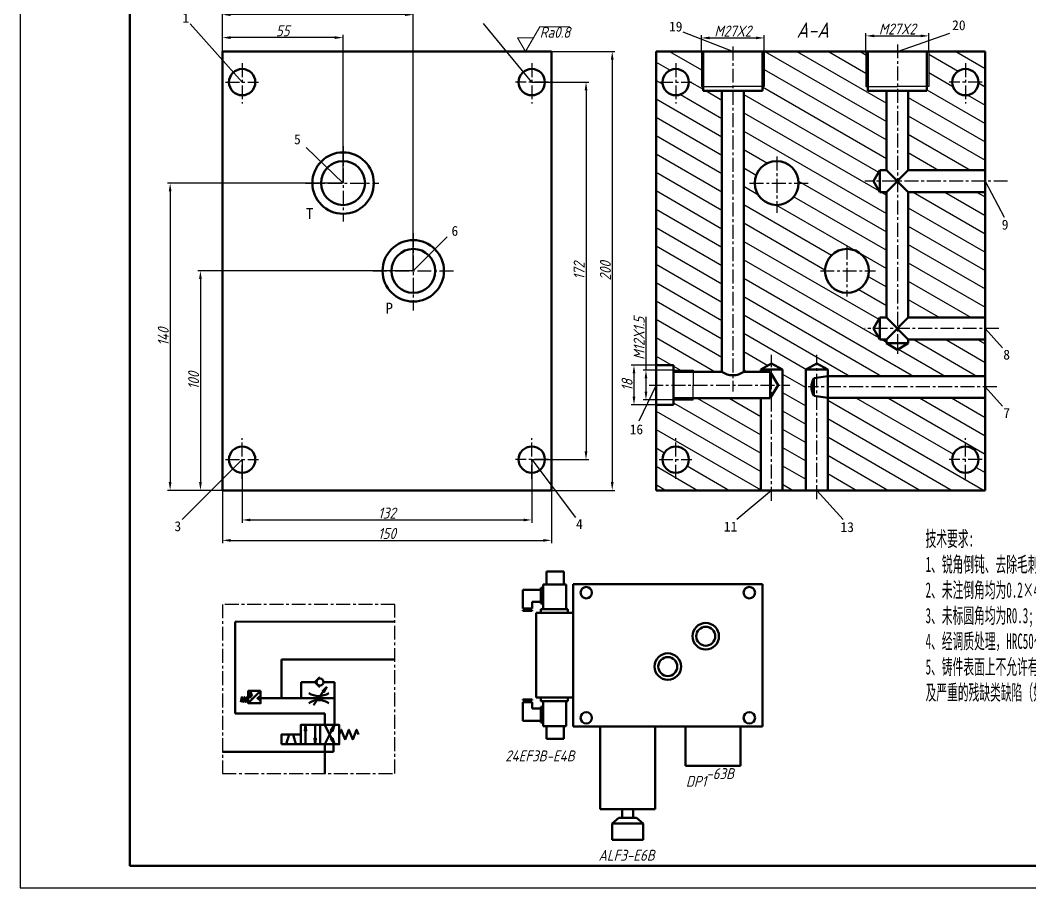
# Model space of a CAD drawing. Header units: millimetres. Extents: x 96 to 936, y 221 to 815.
# Drawn here: x 96.4 to 556.5, y 221.2 to 616.5 of the extents above; entities that cross this region are included whole.
import ezdxf

# ---------------------------------------------------------------- set-up
doc = ezdxf.new("R2010")
doc.units = ezdxf.units.MM
doc.header["$PDSIZE"] = -1
doc.linetypes.add('CENTER', pattern=[10.16, 6.35, -1.27, 1.27, -1.27])
doc.linetypes.add('DASHED', pattern=[19.05, 12.7, -6.35])
doc.layers.add('中心线', color=1, linetype='CENTER')
doc.layers.add('标注', color=7, linetype='Continuous')
for name, color, linetype, lineweight in [('标题栏', 7, 'Continuous', 20), ('粗实线', 7, 'Continuous', 50), ('细实线', 7, 'Continuous', 30)]:
    doc.layers.add(name, color=color, linetype=linetype, lineweight=lineweight)
doc.styles.add('字母数字', font='gbeitc.shx', dxfattribs={"height": 5, "bigfont": '@extfont2.shx'})
doc.styles.add('文字大', font='hyswlongfangsong.ttf', dxfattribs={"width": 0.7, "height": 7})
doc.dimstyles.new('GB', dxfattribs={"dimtxt": 5, "dimasz": 3.75, "dimexe": 1.25, "dimexo": 0, "dimtad": 1, "dimdsep": 46, "dimtxsty": '字母数字', "dimcen": 2.5, "dimadec": 0, "dimazin": 0, "dimtp": 0.15, "dimtfac": 0.5, "dimtmove": 1, "dimatfit": 3, "dimfxl": 1, "dimarcsym": 0})

# ---------------------------------------------------------------- blocks, each defined once
blk = doc.blocks.new('*D28')
at = {"layer": 'Defpoints', "color": 0, "transparency": 16777216}
for p in [(275.55, 502.3), (178.54, 402.3), (188.55, 402.3)]:
    blk.add_point(p, dxfattribs=at)
at = {"layer": '标注', "color": 0, "lineweight": -2, "transparency": 16777216}
for p, q in [((275.55, 502.3), (177.29, 502.3)), ((178.54, 498.55), (178.54, 406.05)), ((188.55, 402.3), (177.29, 402.3))]:
    blk.add_line(p, q, dxfattribs=at)
at = {"layer": '标注', "color": 0, "transparency": 16777216}
for points in [[(177.92, 498.55), (179.17, 498.55), (178.54, 502.3)], [(177.92, 406.05), (179.17, 406.05), (178.54, 402.3)]]:
    blk.add_solid(points, dxfattribs=at)
at = {"layer": '标注', "color": 0, "transparency": 16777216, "insert": (175.42, 452.3), "char_height": 5, "attachment_point": 5, "rotation": 90, "style": '字母数字'}
blk.add_mtext('100', dxfattribs=at)
blk = doc.blocks.new('*D29')
at = {"layer": 'Defpoints', "color": 0, "transparency": 16777216}
for p in [(243.55, 542.3), (164.73, 402.3), (243.55, 402.3)]:
    blk.add_point(p, dxfattribs=at)
at = {"layer": '标注', "color": 0, "lineweight": -2, "transparency": 16777216}
for p, q in [((243.55, 542.3), (163.48, 542.3)), ((164.73, 538.55), (164.73, 406.05)), ((243.55, 402.3), (163.48, 402.3))]:
    blk.add_line(p, q, dxfattribs=at)
at = {"layer": '标注', "color": 0, "transparency": 16777216}
for points in [[(164.11, 538.55), (165.36, 538.55), (164.73, 542.3)], [(164.11, 406.05), (165.36, 406.05), (164.73, 402.3)]]:
    blk.add_solid(points, dxfattribs=at)
at = {"layer": '标注', "color": 0, "transparency": 16777216, "insert": (161.61, 472.3), "char_height": 5, "attachment_point": 5, "rotation": 90, "style": '字母数字'}
blk.add_mtext('140', dxfattribs=at)
blk = doc.blocks.new('*D30')
at = {"layer": 'Defpoints', "color": 0, "transparency": 16777216}
for p in [(188.55, 608.59), (188.55, 542.3), (243.55, 542.3)]:
    blk.add_point(p, dxfattribs=at)
at = {"layer": '标注', "color": 0, "lineweight": -2, "transparency": 16777216}
for p, q in [((188.55, 542.3), (188.55, 609.84)), ((239.8, 608.59), (192.3, 608.59)), ((243.55, 542.3), (243.55, 609.84))]:
    blk.add_line(p, q, dxfattribs=at)
at = {"layer": '标注', "color": 0, "transparency": 16777216}
for points in [[(192.3, 609.22), (192.3, 607.97), (188.55, 608.59)], [(239.8, 609.22), (239.8, 607.97), (243.55, 608.59)]]:
    blk.add_solid(points, dxfattribs=at)
at = {"layer": '标注', "color": 0, "transparency": 16777216, "insert": (216.05, 611.72), "char_height": 5, "attachment_point": 5, "style": '字母数字'}
blk.add_mtext('55', dxfattribs=at)
blk = doc.blocks.new('*D31')
at = {"layer": 'Defpoints', "color": 0, "transparency": 16777216}
for p in [(188.55, 619.05), (188.55, 502.3), (275.55, 502.3)]:
    blk.add_point(p, dxfattribs=at)
at = {"layer": '标注', "color": 0, "lineweight": -2, "transparency": 16777216}
for p, q in [((188.55, 502.3), (188.55, 620.3)), ((271.8, 619.05), (192.3, 619.05)), ((275.55, 502.3), (275.55, 620.3))]:
    blk.add_line(p, q, dxfattribs=at)
at = {"layer": '标注', "color": 0, "transparency": 16777216}
for points in [[(192.3, 619.67), (192.3, 618.42), (188.55, 619.05)], [(271.8, 619.67), (271.8, 618.42), (275.55, 619.05)]]:
    blk.add_solid(points, dxfattribs=at)
at = {"layer": '标注', "color": 0, "transparency": 16777216, "insert": (232.05, 622.17), "char_height": 5, "attachment_point": 5, "style": '字母数字'}
blk.add_mtext('87', dxfattribs=at)
blk = doc.blocks.new('*D32')
at = {"layer": 'Defpoints', "color": 0, "transparency": 16777216}
for p in [(329.55, 588.3), (329.55, 416.3), (354.28, 416.3)]:
    blk.add_point(p, dxfattribs=at)
at = {"layer": '标注', "color": 0, "lineweight": -2, "transparency": 16777216}
for p, q in [((329.55, 588.3), (355.53, 588.3)), ((354.28, 584.55), (354.28, 420.05)), ((329.55, 416.3), (355.53, 416.3))]:
    blk.add_line(p, q, dxfattribs=at)
at = {"layer": '标注', "color": 0, "transparency": 16777216}
for points in [[(353.66, 584.55), (354.91, 584.55), (354.28, 588.3)], [(353.66, 420.05), (354.91, 420.05), (354.28, 416.3)]]:
    blk.add_solid(points, dxfattribs=at)
at = {"layer": '标注', "color": 0, "transparency": 16777216, "insert": (351.16, 502.3), "char_height": 5, "attachment_point": 5, "rotation": 90, "style": '字母数字'}
blk.add_mtext('172', dxfattribs=at)
blk = doc.blocks.new('*D33')
at = {"layer": 'Defpoints', "color": 0, "transparency": 16777216}
for p in [(197.55, 416.3), (329.55, 416.3), (329.55, 388.82)]:
    blk.add_point(p, dxfattribs=at)
at = {"layer": '标注', "color": 0, "lineweight": -2, "transparency": 16777216}
for p, q in [((197.55, 416.3), (197.55, 387.57)), ((329.55, 416.3), (329.55, 387.57)), ((201.3, 388.82), (325.8, 388.82))]:
    blk.add_line(p, q, dxfattribs=at)
at = {"layer": '标注', "color": 0, "transparency": 16777216}
for points in [[(201.3, 389.44), (201.3, 388.19), (197.55, 388.82)], [(325.8, 389.44), (325.8, 388.19), (329.55, 388.82)]]:
    blk.add_solid(points, dxfattribs=at)
at = {"layer": '标注', "color": 0, "transparency": 16777216, "insert": (263.55, 391.94), "char_height": 5, "attachment_point": 5, "style": '字母数字'}
blk.add_mtext('132', dxfattribs=at)
blk = doc.blocks.new('*D34')
at = {"layer": 'Defpoints', "color": 0, "transparency": 16777216}
for p in [(188.55, 402.3), (338.55, 402.3), (338.55, 379.52)]:
    blk.add_point(p, dxfattribs=at)
at = {"layer": '标注', "color": 0, "lineweight": -2, "transparency": 16777216}
for p, q in [((188.55, 402.3), (188.55, 378.27)), ((338.55, 402.3), (338.55, 378.27)), ((192.3, 379.52), (334.8, 379.52))]:
    blk.add_line(p, q, dxfattribs=at)
at = {"layer": '标注', "color": 0, "transparency": 16777216}
for points in [[(192.3, 380.14), (192.3, 378.89), (188.55, 379.52)], [(334.8, 380.14), (334.8, 378.89), (338.55, 379.52)]]:
    blk.add_solid(points, dxfattribs=at)
at = {"layer": '标注', "color": 0, "transparency": 16777216, "insert": (263.55, 382.64), "char_height": 5, "attachment_point": 5, "style": '字母数字'}
blk.add_mtext('150', dxfattribs=at)
blk = doc.blocks.new('*D35')
at = {"layer": 'Defpoints', "color": 0, "transparency": 16777216}
for p in [(338.55, 602.3), (338.55, 402.3), (366.23, 402.3)]:
    blk.add_point(p, dxfattribs=at)
at = {"layer": '标注', "color": 0, "lineweight": -2, "transparency": 16777216}
for p, q in [((338.55, 602.3), (367.48, 602.3)), ((366.23, 598.55), (366.23, 406.05)), ((338.55, 402.3), (367.48, 402.3))]:
    blk.add_line(p, q, dxfattribs=at)
at = {"layer": '标注', "color": 0, "transparency": 16777216}
for points in [[(365.61, 598.55), (366.86, 598.55), (366.23, 602.3)], [(365.61, 406.05), (366.86, 406.05), (366.23, 402.3)]]:
    blk.add_solid(points, dxfattribs=at)
at = {"layer": '标注', "color": 0, "transparency": 16777216, "insert": (363.11, 502.3), "char_height": 5, "attachment_point": 5, "rotation": 90, "style": '字母数字'}
blk.add_mtext('200', dxfattribs=at)
blk = doc.blocks.new('*D59')
at = {"layer": 'Defpoints', "color": 0, "transparency": 16777216}
for p in [(435.48, 608.44), (406.88, 602.3), (435.48, 602.3)]:
    blk.add_point(p, dxfattribs=at)
at = {"layer": '标注', "color": 0, "lineweight": -2, "transparency": 16777216}
for p, q in [((406.88, 602.3), (406.88, 609.69)), ((410.63, 608.44), (431.73, 608.44)), ((435.48, 602.3), (435.48, 609.69))]:
    blk.add_line(p, q, dxfattribs=at)
at = {"layer": '标注', "color": 0, "transparency": 16777216}
for points in [[(410.63, 609.07), (410.63, 607.82), (406.88, 608.44)], [(431.73, 609.07), (431.73, 607.82), (435.48, 608.44)]]:
    blk.add_solid(points, dxfattribs=at)
at = {"layer": '标注', "color": 0, "transparency": 16777216, "insert": (421.18, 611.57), "char_height": 5, "attachment_point": 5, "style": '字母数字'}
blk.add_mtext('M27X2', dxfattribs=at)
blk = doc.blocks.new('*D60')
at = {"layer": 'Defpoints', "color": 0, "transparency": 16777216}
for p in [(510.48, 609.39), (481.88, 602.3), (510.48, 602.3)]:
    blk.add_point(p, dxfattribs=at)
at = {"layer": '标注', "color": 0, "lineweight": -2, "transparency": 16777216}
for p, q in [((481.88, 602.3), (481.88, 610.64)), ((485.63, 609.39), (506.73, 609.39)), ((510.48, 602.3), (510.48, 610.64))]:
    blk.add_line(p, q, dxfattribs=at)
at = {"layer": '标注', "color": 0, "transparency": 16777216}
for points in [[(485.63, 610.01), (485.63, 608.76), (481.88, 609.39)], [(506.73, 610.01), (506.73, 608.76), (510.48, 609.39)]]:
    blk.add_solid(points, dxfattribs=at)
at = {"layer": '标注', "color": 0, "transparency": 16777216, "insert": (496.18, 612.51), "char_height": 5, "attachment_point": 5, "style": '字母数字'}
blk.add_mtext('M27X2', dxfattribs=at)
blk = doc.blocks.new('*D63')
at = {"layer": 'Defpoints', "color": 0, "transparency": 16777216}
for p in [(386.18, 459.3), (376.14, 441.3), (386.18, 441.3)]:
    blk.add_point(p, dxfattribs=at)
at = {"layer": '标注', "color": 0, "lineweight": -2, "transparency": 16777216}
for p, q in [((386.18, 459.3), (374.89, 459.3)), ((376.14, 455.55), (376.14, 445.05)), ((386.18, 441.3), (374.89, 441.3))]:
    blk.add_line(p, q, dxfattribs=at)
at = {"layer": '标注', "color": 0, "transparency": 16777216}
for points in [[(375.52, 455.55), (376.77, 455.55), (376.14, 459.3)], [(375.52, 445.05), (376.77, 445.05), (376.14, 441.3)]]:
    blk.add_solid(points, dxfattribs=at)
at = {"layer": '标注', "color": 0, "transparency": 16777216, "insert": (373.02, 450.3), "char_height": 5, "attachment_point": 5, "rotation": 90, "style": '字母数字'}
blk.add_mtext('18', dxfattribs=at)
blk = doc.blocks.new('*D64')
at = {"layer": 'Defpoints', "color": 0, "transparency": 16777216}
for p in [(394.19, 457.1), (381.6, 443.5), (394.19, 443.5)]:
    blk.add_point(p, dxfattribs=at)
at = {"layer": '标注', "color": 0, "lineweight": -2, "transparency": 16777216}
for p, q in [((381.6, 481.42), (381.6, 457.1)), ((394.19, 457.1), (380.35, 457.1)), ((381.6, 453.35), (381.6, 447.25)), ((394.19, 443.5), (380.35, 443.5))]:
    blk.add_line(p, q, dxfattribs=at)
at = {"layer": '标注', "color": 0, "transparency": 16777216}
for points in [[(380.98, 453.35), (382.23, 453.35), (381.6, 457.1)], [(380.98, 447.25), (382.23, 447.25), (381.6, 443.5)]]:
    blk.add_solid(points, dxfattribs=at)
at = {"layer": '标注', "color": 0, "transparency": 16777216, "insert": (378.48, 471.57), "char_height": 5, "attachment_point": 5, "rotation": 90, "style": '字母数字'}
blk.add_mtext('M12X1.5', dxfattribs=at)

msp = doc.modelspace()

# ---------------------------------------------------------------- hatches: boundary and pattern name
at = {"layer": '标注'}
h = msp.add_hatch(dxfattribs=at)
h.set_pattern_fill('实体填充', color=0, scale=58, angle=105)
h.set_pattern_definition([(150, (0, 0), (-3.625, -6.278684), [])])
h.paths.add_polyline_path([(416.182, 584.304), (407.682, 584.304), (407.682, 586.304), (406.882, 586.304), (406.882, 602.304), (386.182, 602.304), (386.182, 458.804), (394.182, 458.804), (394.182, 457.104), (403.191, 457.104), (403.189, 456.304), (416.182, 456.304)])
h.paths.add_polyline_path([(389.182, 588.304, -1), (401.182, 588.304, -1)], flags=16)
h.paths.add_polyline_path([(491.182, 538.204), (488.182, 538.204), (485.241, 543.204), (488.182, 548.204), (491.182, 548.204), (491.182, 584.304), (482.682, 584.304), (482.682, 586.304), (481.882, 586.304), (481.882, 602.304), (435.482, 602.304), (435.482, 586.304), (434.682, 586.304), (434.682, 584.304), (426.182, 584.304), (426.182, 456.304), (433.882, 456.304), (433.882, 457.304), (438.882, 460.106), (443.882, 457.304), (443.882, 402.304), (454.482, 402.304), (454.482, 457.304), (459.482, 460.106), (464.482, 457.304), (464.482, 454.404), (536.182, 454.404), (536.182, 471.004), (501.182, 471.004), (501.182, 469.304), (496.182, 466.305), (491.182, 469.304), (491.182, 471.004), (488.182, 471.004), (485.241, 476.004), (488.182, 481.004), (491.182, 481.004)])
h.paths.add_polyline_path([(431.182, 542.304, -1), (451.182, 542.304, -1)], flags=16)
h.paths.add_polyline_path([(463.182, 502.304, -1), (483.182, 502.304, -1)], flags=16)
h.paths.add_polyline_path([(536.182, 602.304), (510.482, 602.304), (510.482, 586.304), (509.682, 586.304), (509.682, 584.304), (501.182, 584.304), (501.182, 548.204), (536.182, 548.204)], flags=17)
h.paths.add_polyline_path([(521.182, 588.304, -1), (533.182, 588.304, -1)], flags=16)
h.paths.add_polyline_path([(536.182, 538.204), (501.182, 538.204), (501.182, 481.004), (536.182, 481.004)], flags=17)
h.paths.add_polyline_path([(536.182, 444.404), (464.482, 444.404), (464.482, 402.304), (536.182, 402.304)], flags=17)
h.paths.add_polyline_path([(521.182, 416.304, -1), (533.182, 416.304, -1)], flags=16)
h.paths.add_polyline_path([(433.882, 444.304), (403.189, 444.304), (403.191, 443.504), (394.182, 443.504), (394.182, 441.804), (386.182, 441.804), (386.182, 402.304), (433.882, 402.304)])
h.paths.add_polyline_path([(401.182, 416.304, -1), (389.182, 416.304, -1)], flags=16)
h.paths.add_polyline_path([(617.778, 534.304), (600.588, 534.304), (600.588, 533.504), (591.578, 533.504), (591.578, 531.804), (583.578, 531.804), (583.578, 458.804), (591.578, 458.804), (591.578, 457.104), (600.588, 457.104), (600.586, 456.304), (617.778, 456.304)], flags=17)
h.paths.add_polyline_path([(733.578, 602.304), (693.578, 602.304), (583.578, 602.304), (583.578, 548.804), (591.578, 548.804), (591.578, 547.104), (600.588, 547.104), (600.588, 546.304), (629.413, 546.304, -0.8128361), (648.578, 542.304, -0.618034), (632.578, 534.304), (627.778, 534.304), (627.778, 456.304), (668.578, 456.304), (668.578, 457.304), (673.578, 461.049), (678.578, 457.304), (678.578, 402.304), (733.578, 402.304), (733.578, 449.404)])
h.paths.add_polyline_path([(680.578, 502.304, -1), (660.578, 502.304, -1)], flags=16)
h.paths.add_polyline_path([(718.578, 588.304, -1), (730.578, 588.304, -1)], flags=16)
h.paths.add_polyline_path([(598.578, 588.304, -1), (586.578, 588.304, -1)], flags=16)
h.paths.add_polyline_path([(730.578, 416.304, -1), (718.578, 416.304, -1)], flags=16)
h.paths.add_polyline_path([(668.578, 444.304), (627.778, 444.304), (627.778, 402.304), (668.578, 402.304)], flags=17)
h.paths.add_polyline_path([(617.778, 444.304), (600.565, 444.304), (600.564, 443.504), (591.578, 443.504), (591.578, 441.804), (583.578, 441.804), (583.578, 402.304), (617.778, 402.304)], flags=17)
h.paths.add_polyline_path([(598.578, 416.304, -1), (586.578, 416.304, -1)], flags=16)
at = {"layer": '粗实线'}
h = msp.add_hatch(dxfattribs=at)
h.set_pattern_fill('实体填充', color=256, scale=1.5)
h.set_pattern_definition([(45, (-4657.30691, -2655.14633), (-0.1325825215, 0.1325825215), [])])
h.paths.add_polyline_path([(239.635, 295.404), (237.963, 292.944), (238.669, 292.59)])
h.paths.add_polyline_path([(239.635, 286.614), (238.669, 289.427), (237.963, 289.074)])
h.paths.add_polyline_path([(230.844, 286.614), (231.197, 289.251), (230.491, 289.251)])
h.paths.add_polyline_path([(226.449, 295.404), (226.095, 292.767), (226.802, 292.767)])

# ---------------------------------------------------------------- linework, layer by layer
at = {"color": 7, "linetype": 'Continuous', "lineweight": 15}
for p, q in [((188.553, 602.304), (188.553, 402.304)), ((188.553, 602.304), (188.553, 402.304)), ((338.553, 602.304), (188.553, 602.304)), ((338.553, 402.304), (338.553, 602.304)), ((386.182, 602.304), (386.182, 402.304)), ((386.182, 602.304), (386.182, 402.304)), ((536.182, 602.304), (386.182, 602.304)), ((536.182, 402.304), (536.182, 602.304)), ((188.553, 402.304), (338.553, 402.304)), ((386.182, 402.304), (536.182, 402.304))]:
    msp.add_line(p, q, dxfattribs=at)
at = {"layer": '中心线'}
for p, q in [((421.182, 604.579), (421.182, 447.34)), ((496.182, 605.525), (496.182, 464.218)), ((197.553, 596.995), (197.553, 578.556)), ((329.553, 596.995), (329.553, 578.556)), ((395.182, 596.995), (395.182, 578.556)), ((527.182, 596.995), (527.182, 578.556)), ((189.929, 588.304), (204.955, 588.304)), ((337.176, 588.304), (322.15, 588.304)), ((387.558, 588.304), (402.584, 588.304)), ((534.805, 588.304), (519.779, 588.304)), ((243.553, 559.132), (243.553, 524.763)), ((441.182, 554.384), (441.182, 528.731)), ((546.436, 543.204), (481.291, 543.204)), ((226.415, 542.304), (259.92, 542.304)), ((428.868, 542.304), (456.168, 542.304)), ((275.553, 519.448), (275.553, 484.194)), ((473.182, 513.867), (473.182, 490.561)), ((257.099, 502.304), (294.843, 502.304)), ((461.095, 502.304), (486.247, 502.304)), ((542.466, 476.004), (481.291, 476.004)), ((438.882, 397.541), (438.882, 464.116)), ((459.482, 398.322), (459.482, 464.116)), ((383.048, 450.304), (447.192, 450.304)), ((541.495, 449.404), (455.604, 449.404)), ((197.553, 407.613), (197.553, 426.052)), ((329.553, 407.613), (329.553, 426.052)), ((395.182, 407.613), (395.182, 426.052)), ((527.182, 407.613), (527.182, 426.052)), ((189.929, 416.304), (204.955, 416.304)), ((337.176, 416.304), (322.15, 416.304)), ((387.558, 416.304), (402.584, 416.304)), ((534.805, 416.304), (519.779, 416.304)), ((188.553, 350.347), (188.553, 273.32)), ((267.137, 350.347), (188.553, 350.347)), ((267.137, 273.32), (267.137, 350.347)), ((188.553, 273.32), (267.137, 273.32))]:
    msp.add_line(p, q, dxfattribs=at)
at = {"layer": '标注'}
for p, q in [((197.553, 588.304), (173.915, 614.811)), ((329.553, 588.304), (307.51, 614.986)), ((421.182, 602.304), (398.539, 611.065)), ((496.182, 602.304), (520.08, 610.559)), ((243.553, 542.304), (226.756, 558.527)), ((536.182, 543.204), (544.888, 526.801)), ((275.553, 502.304), (291.016, 517.878)), ((536.182, 476.004), (544.149, 467.216)), ((386.182, 450.304), (378.421, 433.9)), ((536.182, 449.404), (544.149, 440.616)), ((197.553, 416.304), (170.222, 389.077)), ((329.553, 416.304), (349.536, 389.9)), ((438.882, 402.304), (423.054, 388.997)), ((459.482, 402.304), (471.511, 389.02))]:
    msp.add_line(p, q, dxfattribs=at)
at = {"layer": '标题栏'}
for p, q in [((326.732, 602.304), (333.192, 613.493)), ((333.192, 613.493), (346.832, 613.493)), ((330.34, 608.554), (323.123, 608.554)), ((326.732, 602.304), (323.123, 608.554)), ((326.732, 602.304), (330.34, 608.554))]:
    msp.add_line(p, q, dxfattribs=at)
at = {"layer": '粗实线'}
for p, q in [((188.553, 602.304), (188.553, 402.304)), ((338.553, 602.304), (188.553, 602.304)), ((188.553, 602.304), (223.553, 602.304)), ((338.553, 602.304), (298.553, 602.304)), ((338.553, 402.304), (338.553, 602.304)), ((386.182, 602.304), (421.182, 602.304)), ((386.182, 602.304), (386.182, 402.304)), ((536.182, 602.304), (386.182, 602.304)), ((386.182, 602.304), (421.182, 602.304)), ((407.682, 584.304), (407.682, 602.304)), ((421.182, 602.304), (434.682, 602.304)), ((434.682, 602.304), (434.682, 584.304)), ((482.682, 584.304), (482.682, 602.304)), ((496.182, 602.304), (509.682, 602.304)), ((536.182, 602.304), (496.182, 602.304)), ((509.682, 602.304), (509.682, 584.304)), ((536.182, 402.304), (536.182, 602.304)), ((434.682, 584.304), (407.682, 584.304)), ((426.182, 584.304), (416.182, 584.304)), ((416.182, 584.304), (416.182, 456.304)), ((421.182, 584.304), (426.182, 584.304)), ((426.182, 584.304), (426.182, 456.304)), ((509.682, 584.304), (482.682, 584.304)), ((501.182, 584.304), (491.182, 584.304)), ((491.182, 584.304), (491.182, 548.204)), ((496.182, 584.304), (501.182, 584.304)), ((501.182, 584.304), (501.182, 548.204)), ((488.182, 548.204), (485.241, 543.204)), ((488.182, 548.204), (488.182, 538.204)), ((491.182, 548.204), (488.182, 548.204)), ((491.182, 548.204), (501.182, 538.204)), ((501.182, 548.204), (491.182, 538.204)), ((536.182, 548.204), (501.182, 548.204)), ((536.182, 543.204), (536.182, 548.204)), ((536.182, 548.204), (536.182, 538.204)), ((488.182, 538.204), (485.241, 543.204)), ((491.182, 538.204), (488.182, 538.204)), ((491.182, 538.204), (491.182, 481.004)), ((536.182, 538.204), (501.182, 538.204)), ((501.182, 538.204), (501.182, 481.004)), ((488.182, 481.004), (485.241, 476.004)), ((488.182, 481.004), (488.182, 471.004)), ((491.182, 481.004), (488.182, 481.004)), ((491.182, 481.004), (501.182, 471.004)), ((501.182, 481.004), (491.182, 471.004)), ((536.182, 481.004), (501.182, 481.004)), ((488.182, 471.004), (485.241, 476.004)), ((491.182, 471.004), (488.182, 471.004)), ((491.182, 471.004), (491.182, 469.304)), ((536.182, 471.004), (501.182, 471.004)), ((501.182, 471.004), (501.182, 469.304)), ((491.182, 469.304), (496.182, 466.305)), ((491.182, 469.304), (501.182, 469.304)), ((501.182, 469.304), (496.182, 466.305)), ((394.182, 459.304), (386.182, 459.304)), ((386.182, 450.304), (386.182, 458.804)), ((394.182, 459.304), (394.182, 441.304)), ((394.182, 450.304), (394.182, 456.304)), ((394.182, 456.304), (394.182, 444.304)), ((394.182, 456.304), (416.182, 456.304)), ((426.182, 456.304), (438.182, 456.304)), ((433.882, 457.304), (438.882, 460.106)), ((433.882, 457.304), (443.882, 457.304)), ((433.882, 456.304), (433.882, 457.304)), ((438.182, 456.304), (441.848, 450.304)), ((438.182, 456.304), (438.182, 444.304)), ((443.882, 457.304), (438.882, 460.106)), ((443.882, 402.304), (443.882, 457.304)), ((454.482, 457.304), (459.482, 460.106)), ((454.482, 402.304), (454.482, 457.304)), ((454.482, 457.304), (464.482, 457.304)), ((464.482, 457.304), (459.482, 460.106)), ((464.482, 402.304), (464.482, 457.304)), ((464.482, 454.404), (458.182, 453.427)), ((458.182, 453.427), (458.182, 445.38)), ((536.182, 454.404), (464.482, 454.404)), ((536.182, 449.404), (536.182, 454.404)), ((536.182, 454.404), (536.182, 444.404)), ((188.553, 402.304), (188.553, 450.304)), ((338.553, 402.304), (338.553, 449.404)), ((386.182, 402.304), (386.182, 450.304)), ((438.182, 444.304), (441.848, 450.304)), ((536.182, 402.304), (536.182, 449.404)), ((394.182, 444.304), (433.381, 444.304)), ((394.182, 444.304), (438.182, 444.304)), ((394.182, 444.304), (394.191, 443.504)), ((433.882, 402.304), (433.882, 444.304)), ((464.482, 444.404), (458.182, 445.38)), ((536.182, 444.404), (464.482, 444.404)), ((394.182, 441.304), (386.182, 441.304)), ((188.553, 402.304), (338.553, 402.304)), ((386.182, 402.304), (536.182, 402.304)), ((438.882, 402.304), (443.882, 402.304)), ((438.882, 402.304), (459.482, 402.304)), ((464.482, 402.304), (454.482, 402.304)), ((459.482, 402.304), (464.482, 402.304)), ((344.112, 365.284), (336.309, 365.284)), ((336.309, 365.284), (336.309, 359.466)), ((344.112, 359.466), (344.112, 365.284)), ((334.793, 348.137), (334.793, 359.466)), ((334.793, 359.466), (345.304, 359.466)), ((345.304, 359.466), (345.304, 348.137)), ((348.359, 359.584), (348.359, 294.784)), ((348.359, 359.584), (434.759, 359.584)), ((434.759, 359.584), (434.759, 294.784)), ((333.653, 357.037), (325.516, 357.037)), ((325.516, 357.037), (325.516, 348.548)), ((334.793, 357.827), (333.653, 357.827)), ((333.653, 357.827), (333.653, 350.769)), ((329.708, 348.548), (329.708, 351.51)), ((329.708, 351.51), (333.653, 351.51)), ((333.653, 350.769), (334.793, 350.769)), ((325.516, 348.548), (329.708, 348.548)), ((326.065, 347.73), (325.516, 347.73)), ((325.516, 347.73), (325.516, 347.411)), ((325.516, 347.411), (329.708, 347.411)), ((326.065, 348.548), (326.065, 347.73)), ((326.065, 347.73), (329.075, 347.73)), ((329.075, 347.73), (329.075, 348.548)), ((329.708, 347.73), (329.075, 347.73)), ((329.708, 347.411), (329.708, 347.73)), ((348.359, 346.485), (331.566, 346.485)), ((331.566, 346.485), (331.566, 327.184)), ((346.055, 348.137), (333.725, 348.137)), ((333.725, 348.137), (333.725, 346.485)), ((346.055, 348.137), (346.055, 346.485)), ((348.359, 346.485), (348.359, 307.882)), ((194.322, 342.436), (267.137, 342.538)), ((194.322, 300.641), (194.322, 342.436)), ((331.566, 307.882), (331.566, 327.184)), ((215.438, 307.552), (215.438, 325.184)), ((267.137, 325.184), (215.438, 325.184)), ((230.711, 314.952), (224.529, 314.952)), ((224.529, 314.952), (224.529, 307.552)), ((239.635, 314.952), (234.648, 314.952)), ((239.635, 307.268), (239.635, 314.952)), ((224.529, 307.552), (215.438, 307.552)), ((224.529, 307.552), (239.635, 307.552)), ((239.635, 295.404), (239.635, 307.268)), ((325.516, 306.637), (325.516, 306.956)), ((325.516, 306.956), (329.708, 306.956)), ((326.065, 306.637), (325.516, 306.637)), ((325.516, 297.33), (325.516, 305.819)), ((325.516, 305.819), (329.708, 305.819)), ((326.065, 305.819), (326.065, 306.637)), ((326.065, 306.637), (329.075, 306.637)), ((329.075, 306.637), (329.075, 305.819)), ((329.708, 306.637), (329.075, 306.637)), ((329.708, 306.956), (329.708, 306.637)), ((329.708, 305.819), (329.708, 302.857)), ((348.359, 307.882), (331.566, 307.882)), ((333.725, 306.23), (333.725, 307.882)), ((346.055, 306.23), (333.725, 306.23)), ((334.793, 306.23), (334.793, 294.901)), ((345.304, 294.901), (345.304, 306.23)), ((346.055, 306.23), (346.055, 307.882)), ((235.239, 300.631), (194.322, 300.631)), ((235.239, 295.404), (235.239, 300.631)), ((329.708, 302.857), (333.653, 302.857)), ((333.653, 296.54), (333.653, 303.598)), ((333.653, 303.598), (334.793, 303.598)), ((333.653, 297.33), (325.516, 297.33)), ((334.793, 296.54), (333.653, 296.54)), ((334.793, 294.901), (345.304, 294.901)), ((336.309, 289.083), (336.309, 294.901)), ((344.112, 294.901), (344.112, 289.083)), ((434.759, 294.784), (348.359, 294.784)), ((360.772, 294.784), (360.772, 257.034)), ((385.772, 294.784), (360.772, 294.784)), ((385.772, 257.034), (385.772, 294.784)), ((399.692, 294.784), (399.692, 276.784)), ((424.692, 294.784), (399.692, 294.784)), ((424.692, 276.784), (424.692, 294.784)), ((235.239, 273.32), (235.239, 286.614)), ((239.176, 283.108), (239.176, 286.614)), ((344.112, 289.083), (336.309, 289.083)), ((188.553, 283.108), (239.176, 283.108)), ((399.692, 276.784), (424.692, 276.784)), ((360.772, 257.034), (385.772, 257.034)), ((370.772, 253.034), (370.772, 257.034)), ((375.772, 257.034), (375.772, 253.034)), ((366.272, 250.534), (369.301, 253.034)), ((366.272, 243.034), (366.272, 250.534)), ((366.272, 250.534), (380.272, 250.534)), ((369.301, 253.034), (370.772, 253.034)), ((373.272, 253.034), (370.772, 253.034)), ((375.772, 253.034), (373.272, 253.034)), ((375.772, 253.034), (377.244, 253.034)), ((380.272, 250.534), (377.244, 253.034)), ((380.272, 250.534), (380.272, 243.034)), ((380.272, 243.034), (366.272, 243.034))]:
    msp.add_line(p, q, dxfattribs=at)
at = {"layer": '粗实线', "color": 7, "linetype": 'Continuous'}
for p, q in [((205.927, 310.927), (200.302, 305.302)), ((201.427, 310.927), (201.427, 310.168)), ((201.427, 309.83), (202.27, 308.733)), ((201.427, 307.552), (201.427, 308.311)), ((230.023, 304.491), (234.517, 310.613)), ((230.844, 295.404), (230.844, 289.251)), ((233.042, 295.404), (233.042, 286.614)), ((233.042, 295.404), (233.042, 286.614)), ((235.239, 295.404), (238.316, 289.251)), ((218.977, 291.009), (217.658, 286.614)), ((220.735, 291.009), (222.053, 286.614)), ((226.449, 292.767), (226.449, 286.614)), ((238.316, 292.767), (235.239, 286.614))]:
    msp.add_line(p, q, dxfattribs=at)
at = {"layer": '粗实线', "color": 7, "linetype": 'DASHED'}
msp.add_line((215.438, 307.552), (205.927, 307.552), dxfattribs=at)
at = {"layer": '粗实线'}
msp.add_lwpolyline([(146.406, 231.213), (926.406, 231.213), (926.406, 805.213), (146.406, 805.213)], close=True, dxfattribs=at)
at = {"layer": '粗实线', "color": 7, "linetype": 'Continuous'}
for points in [[(232.984, 317.225), (230.711, 314.952), (232.984, 312.679)], [(205.927, 308.677), (204.52, 307.552), (205.927, 306.427)], [(200.302, 305.865), (199.739, 308.115), (199.177, 305.865), (198.614, 308.115), (198.052, 305.865), (197.489, 308.115), (196.927, 305.865)], [(224.251, 295.404), (233.042, 295.404)], [(233.042, 286.614), (224.251, 286.614), (224.251, 295.404)], [(233.042, 295.404), (241.832, 295.404), (241.832, 286.614), (233.042, 286.614)], [(241.832, 291.009), (242.711, 293.207), (244.47, 288.811), (246.228, 293.207), (247.986, 288.811), (249.744, 293.207), (250.623, 291.009)]]:
    msp.add_lwpolyline(points, dxfattribs=at)
msp.add_lwpolyline([(231.434, 314.952, 1), (234.648, 314.952, 1)], format="xyb", close=True, dxfattribs=at)
for points in [[(205.927, 310.927), (200.302, 310.927), (200.302, 305.302), (205.927, 305.302)], [(236.137, 312.818), (234.813, 310.396), (234.222, 310.83)], [(224.251, 286.614), (233.042, 286.614), (233.042, 295.404), (224.251, 295.404)], [(226.449, 295.404), (226.095, 292.767), (226.802, 292.767)], [(233.042, 286.614), (241.832, 286.614), (241.832, 295.404), (233.042, 295.404)], [(239.635, 295.404), (237.963, 292.944), (238.669, 292.59)], [(215.46, 286.614), (224.251, 286.614), (224.251, 291.009), (215.46, 291.009)], [(230.844, 286.614), (231.197, 289.251), (230.491, 289.251)], [(239.635, 286.614), (238.669, 289.427), (237.963, 289.074)]]:
    msp.add_lwpolyline(points, close=True, dxfattribs=at)
at = {"layer": '粗实线'}
for centre, radius in [((197.553, 588.304), 6), ((329.553, 588.304), 6), ((395.182, 588.304), 6), ((527.182, 588.304), 6), ((243.553, 542.304), 14), ((243.553, 542.304), 10), ((441.182, 542.304), 10), ((275.553, 502.304), 14), ((275.553, 502.304), 10), ((473.182, 502.304), 10), ((197.553, 416.304), 6), ((329.553, 416.304), 6), ((395.182, 416.304), 6), ((527.182, 416.304), 6), ((354.407, 355.696), 2.592), ((428.711, 355.696), 2.592), ((408.839, 335.824), 6.048), ((408.839, 335.824), 4.32), ((391.559, 322), 6.048), ((391.559, 322), 4.32), ((354.407, 298.672), 2.592), ((428.711, 298.672), 2.592)]:
    msp.add_circle(centre, radius, dxfattribs=at)
at = {"layer": '粗实线', "color": 7, "linetype": 'Continuous', "lineweight": 15}
for centre in [(243.553, 542.304), (275.553, 502.304)]:
    msp.add_circle(centre, 10, dxfattribs=at)
at = {"layer": '粗实线'}
for centre, radius, start, end in [((421.182, 463.666), 8.899, 235.81658, 304.18342), ((464.345, 449.404), 7.361, 146.86254, 213.13746)]:
    msp.add_arc(centre, radius, start, end, dxfattribs=at)
at = {"layer": '粗实线', "color": 7, "linetype": 'Continuous'}
for centre, radius, start, end in [((201.427, 309.83), 0.337, 90, 270), ((201.427, 308.649), 0.337, 90, 270), ((201.427, 309.83), 0.337, 270, 90), ((201.427, 308.649), 0.337, 270, 90), ((232.442, 316.875), 8.284, 236.60151, 303.39849), ((232.442, 298.483), 8.284, 56.60151, 123.39849)]:
    msp.add_arc(centre, radius, start, end, dxfattribs=at)
at = {"layer": '细实线'}
for p, q in [((407.682, 602.304), (406.882, 602.304)), ((406.882, 602.304), (406.882, 586.304)), ((435.482, 602.304), (435.482, 586.304)), ((481.882, 602.304), (481.882, 586.304)), ((510.482, 602.304), (510.482, 586.304)), ((406.882, 586.304), (421.182, 586.304)), ((435.482, 586.304), (421.182, 586.304)), ((481.882, 586.304), (496.182, 586.304)), ((510.482, 586.304), (496.182, 586.304)), ((536.182, 476.004), (536.182, 471.004)), ((536.182, 471.004), (503.745, 471.004)), ((394.191, 457.104), (403.191, 457.104)), ((403.191, 457.104), (403.168, 450.304)), ((403.191, 443.504), (403.168, 450.304)), ((394.191, 443.504), (403.191, 443.504))]:
    msp.add_line(p, q, dxfattribs=at)
msp.add_lwpolyline([(96.398, 221.213), (936.398, 221.213), (936.398, 815.213), (96.398, 815.213)], close=True, dxfattribs=at)

# ---------------------------------------------------------------- texts
at = {"layer": '标注', "attachment_point": 1}
for s, width, insert, char_height in [('1', 9.52867, (170.387, 619.909), 4.5), ('19', 9.52867, (392.107, 615.885), 4.5), ('20', 9.52867, (521.157, 616.487), 4.5), ('5', 9.52867, (221.212, 564.516), 4.5), ('T', 11.08978, (226.61, 530.933), 5), ('9', 9.52867, (543.759, 525.625), 4.5), ('6', 9.52867, (292.977, 522.797), 4.5), ('P', 11.08978, (262.924, 487.815), 5), ('8', 9.52867, (544.457, 466.4), 4.5), ('7', 9.52867, (544.457, 439.8), 4.5), ('16', 9.52867, (374.182, 432.349), 4.5), ('3', 9.52867, (166.695, 388.213), 4.5), ('4', 9.52867, (349.756, 389.253), 4.5), ('11', 9.52867, (417.093, 388.052), 4.5), ('13', 9.52867, (470.267, 387.816), 4.5)]:
    msp.add_mtext_dynamic_manual_height_columns(s, width=width, gutter_width=17.5, heights=[0], dxfattribs=dict(at, insert=insert, char_height=char_height))
at = {"layer": '标注', "insert": (457.583, 615.519), "char_height": 7, "attachment_point": 2, "style": '字母数字'}
msp.add_mtext('{\\Fgbeitc,@extfont2|c134;A}-{\\Fgbeitc,@extfont2|c134;A}', dxfattribs=at)
at = {"layer": '标注', "char_height": 5, "width": 20.83911, "attachment_point": 1, "style": '字母数字'}
for s, insert in [('{\\Fgbeitc,@extfont2|c134;2}4EF3{\\Fgbeitc,@extfont2|c134;B}-E{\\Fgbeitc,@extfont2|c134;4}B', (317.467, 283.797)), ('DP{\\A1;\\S^ 1;-63B}', (399.796, 272.23)), ('A{\\Fgbeitc,@extfont2|c134;L}F{\\Fgbeitc,@extfont2|c134;3}-E6B', (359.957, 238.523))]:
    msp.add_mtext(s, dxfattribs=dict(at, insert=insert))
at = {"layer": '标题栏', "insert": (333.192, 613.493), "char_height": 5, "width": 11.00523, "attachment_point": 1, "style": '字母数字'}
msp.add_mtext('Ra{\\Fgbeitc,@extfont2|c134;0.8}', dxfattribs=at)
at = {"layer": '粗实线', "insert": (509.041, 383.762), "char_height": 7, "attachment_point": 1, "style": '文字大'}
msp.add_mtext_dynamic_manual_height_columns('技术要求:\\P1、锐角倒钝、去除毛刺飞边;\\P2、未注倒角均为0.2×45°;\\P3、未标圆角均为R0.3;\\P4、经调质处理，HRC50～55;\\P5、铸件表面上不允许有冷隔、裂纹、缩孔和穿透性缺陷\\P及严重的残缺类缺陷（如欠铸、机械损伤等）。', width=142.41397, gutter_width=15, heights=[0], dxfattribs=at)

# ---------------------------------------------------------------- dimensions: what is measured, and where the dimension line sits
at = {"layer": '标注'}
for base, p1, p2, picture, middle in [((188.553, 619.046), (275.553, 502.304), (188.553, 502.304), '*D31', (232.053, 622.171)), ((188.553, 608.593), (243.553, 542.304), (188.553, 542.304), '*D30', (216.053, 611.718)), ((329.553, 388.82), (197.553, 416.304), (329.553, 416.304), '*D33', (263.553, 391.945)), ((338.553, 379.517), (188.553, 402.304), (338.553, 402.304), '*D34', (263.553, 382.642))]:
    dim = msp.add_linear_dim(base=base, p1=p1, p2=p2, dimstyle='GB', dxfattribs=at)
    dim.commit()
    dim.dimension.update_dxf_attribs({"geometry": picture, "text_midpoint": middle})
for base, p1, p2, picture, middle in [((435.482, 608.44), (406.882, 602.304), (435.482, 602.304), '*D59', (421.182, 611.565)), ((510.482, 609.386), (481.882, 602.304), (510.482, 602.304), '*D60', (496.182, 612.511))]:
    dim = msp.add_linear_dim(base=base, p1=p1, p2=p2, text='M27X2', dimstyle='GB', dxfattribs=at)
    dim.commit()
    dim.dimension.update_dxf_attribs({"geometry": picture, "text_midpoint": middle})
for base, p1, p2, picture, middle in [((366.235, 402.304), (338.553, 602.304), (338.553, 402.304), '*D35', (363.11, 502.304)), ((354.285, 416.304), (329.553, 588.304), (329.553, 416.304), '*D32', (351.16, 502.304)), ((164.734, 402.304), (243.553, 542.304), (243.553, 402.304), '*D29', (161.609, 472.304)), ((178.543, 402.304), (275.553, 502.304), (188.553, 402.304), '*D28', (175.418, 452.304)), ((376.141, 441.304), (386.182, 459.304), (386.182, 441.304), '*D63', (373.016, 450.304))]:
    dim = msp.add_linear_dim(base=base, p1=p1, p2=p2, angle=90, dimstyle='GB', dxfattribs=at)
    dim.commit()
    dim.dimension.update_dxf_attribs({"geometry": picture, "text_midpoint": middle})
dim = msp.add_linear_dim(base=(381.602, 443.504), p1=(394.191, 457.104), p2=(394.191, 443.504), angle=90, text='M12X1.5', dimstyle='GB', dxfattribs=at)
dim.commit()
dim.dimension.update_dxf_attribs({"geometry": '*D64', "text_midpoint": (383.459, 471.573), "dimtype": 160})

doc.saveas('drawing.dxf')
